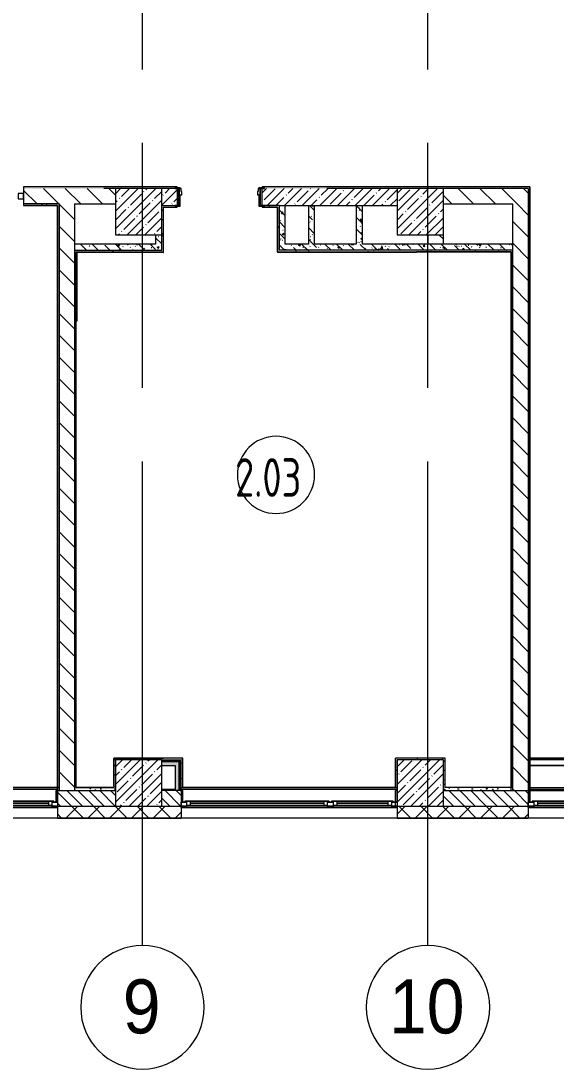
# Model space of a CAD drawing. Header units: millimetres. Extents: x -625 to 415037, y -3642 to 102118.
# Drawn here: x 173107 to 180042, y -3507 to 10070 of the extents above; entities that cross this region are included whole.
import ezdxf

# ---------------------------------------------------------------- set-up
doc = ezdxf.new("R2010")
doc.units = ezdxf.units.MM
doc.linetypes.add('Осевая', pattern=[6350, 1270, -952.5, 3175, -952.5])
for name, color, linetype, lineweight in [('A-AREA-IDEN', 7, 'Continuous', 9), ('A-DOOR-FRAM-2', 7, 'Continuous', 5), ('A-GLAZ', 7, 'Continuous', 9), ('A-GLAZ-1', 7, 'Continuous', 5), ('A-GLAZ-CWMG', 7, 'Continuous', 9), ('A-GLAZ-CWMG-1', 7, 'Continuous', 20), ('A-WALL', 7, 'Continuous', 5), ('I-WALL', 7, 'Continuous', 5), ('S-COLS', 7, 'Continuous', 9), ('S-COLS-1', 7, 'Continuous', 5), ('Оси', 7, 'Continuous', 9), ('Оси-1', 7, 'Continuous', 20), ('Оси-2', 7, 'Осевая', 9)]:
    doc.layers.add(name, color=color, linetype=linetype, lineweight=lineweight)
doc.layers.add('A-AREA-PATT-2', color=7, linetype='Continuous', lineweight=5, true_color=0xcde0ef, transparency=1)
for name, color, linetype, lineweight, true_color in [('A-DOOR-1', 7, 'Continuous', 5, 0xc0c0c0), ('A-DOOR-FRAM-1', 7, 'Continuous', 5, 0xc0c0c0), ('A-WALL-1', 9, 'Continuous', 5, 0x808080), ('A-WALL-FNSH-1', 9, 'Continuous', 5, 0x808080)]:
    doc.layers.add(name, color=color, linetype=linetype, lineweight=lineweight, true_color=true_color)
doc.layers.get('A-DOOR-1').off()
doc.styles.add('Arial', font='arial.ttf', dxfattribs={"width": 0.9, "height": 700})
doc.styles.add('СПДС', font='ГОСТ тип А.ttf', dxfattribs={"width": 0.9})
pattern_1 = [(135, (148772.12, -0.94), (-141.4214, -141.4214), [])]
pattern_2 = [(135, (148772.12, -0.94), (-70.71068, -70.71068), [])]
pattern_3 = [(135, (148772.12, -0.94), (-150.8683, -150.8683), [213.36, -35.56, 7.112, -35.56]), (135, (148772.12, 149.83), (-150.8683, -150.8683), []), (50, (148772.12, -0.94), (255.0577, -22.3145), [26.67, -293.37]), (355, (148772.12, -0.94), (-49.3404, 267.4791), [21.336, -234.696]), (100.451, (148793.38, -2.8), (205.7195, 245.1636), [22.666, -249.326]), (46.184, (148772.12, 70.18), (379.511, -58.86), [40.005, -440.055]), (96.636, (148803.75, 65.27), (332.3634, 346.399), [33.999, -373.989]), (351.184, (148772.12, 70.18), (332.367, 346.3953), [32.004, -352.044]), (21, (148807.68, 52.4), (212.2602, -143.1711), [26.67, -293.37]), (326, (148807.68, 52.4), (86.5224, 257.8632), [21.336, -234.696]), (71.451, (148825.37, 40.47), (298.784, 114.6901), [22.666, -249.326]), (37.5, (148772.12, -0.94), (4.32385, 118.3775), [6.706, -225.146, 6.706, -231.546, -235.585]), (37.5, (148772.12, -0.94), (4.32385, 118.3775), [-470.103, 6.706, -228.879]), (7.5, (148772.12, -0.94), (93.5476, 140.2533), [6.706, -129.134, 6.706, -219.812, -89.789]), (7.5, (148772.12, -0.94), (93.5476, 140.2533), [-362.356, 6.706, -83.083]), (327.5, (148692.82, -0.94), (189.82734, -8.0202), [6.706, -82.194, 6.706, -270.662, -368.046]), (327.5, (148692.82, -0.94), (189.82734, -8.0202), [-366.268, 6.706, -361.34]), (317.5, (148657.26, -0.94), (207.3811, 35.5976), [6.706, -108.864, 6.706, -177.495, -261.366]), (317.5, (148657.26, -0.94), (207.3811, 35.5976), [-299.771, 6.706, -254.66])]
pattern_4 = [(0, (148772.123, -0.94), (243.84, 60.96), [20.117, -162.763, 20.117, -162.763, -975.36]), (0, (148772.123, -0.94), (243.84, 60.96), [-365.76, 20.117, -345.643, 20.117, -162.763, -426.72]), (0, (148772.123, -0.94), (243.84, 60.96), [-914.4, 20.117, -101.803, 20.117, -284.683]), (120, (148863.563, 29.54), (-174.71291, 180.69163), [20.117, -162.763, 20.117, -162.763, -975.36]), (120, (148863.563, 29.54), (-174.71291, 180.69163), [-365.76, 20.117, -345.643, 20.117, -162.763, -426.72]), (120, (148863.563, 29.54), (-174.71291, 180.69163), [-914.4, 20.117, -101.803, 20.117, -284.683]), (240, (148894.043, 151.46), (-69.12709, -241.65163), [20.117, -162.763, 20.117, -162.763, -975.36]), (240, (148894.043, 151.46), (-69.12709, -241.65163), [-365.76, 20.117, -345.643, 20.117, -162.763, -426.72]), (240, (148894.043, 151.46), (-69.12709, -241.65163), [-914.4, 20.117, -101.803, 20.117, -284.683])]
pattern_5 = [(45, (148772.12, -0.94), (-212.132, 212.132), []), (135, (148772.12, -0.94), (-212.132, -212.132), [])]

# ---------------------------------------------------------------- blocks, each defined once
blk = doc.blocks.new('BSC_Колонна _Прямоугольная - 600х600-23286269-Объем проектирования 2 этажа')
at = {"layer": 'S-COLS-1'}
h = blk.add_hatch(dxfattribs=at)
h.set_pattern_fill('FP_3', color=256, style=0, pattern_type=2)
h.set_pattern_definition([(45, (-29509.74, -7600), (-114.04925, 114.04925), []), (45, (-29395.7, -7600), (-114.04925, 114.04925), [201.613, -40.323, 6.706, -33.617])])
h.paths.add_polyline_path([(-300, -300), (300, -300), (300, 300), (-300, 300), (-300, -134)])
for p, q in [((300, 300), (-300, 300)), ((-300, 300), (-300, -300)), ((300, -300), (300, 300)), ((-300, -300), (300, -300))]:
    blk.add_line(p, q, dxfattribs=at)
blk = doc.blocks.new('BSC_Колонна _Прямоугольная - 600х600-V283-Объем проектирования 2 этажа')
at = {"layer": 'S-COLS-1'}
h = blk.add_hatch(dxfattribs=at)
h.set_pattern_fill('FP_9', color=256, style=0, pattern_type=2)
h.set_pattern_definition([(45, (-25860, -200), (-114.0493, 114.0493), []), (45, (-25745.95, -200), (-114.0493, 114.0493), [201.613, -40.323, 6.706, -33.617])])
h.paths.add_polyline_path([(271, -300), (300, -300), (300, 300), (-300, 300), (-300, -300)])
for p, q in [((300, 300), (-300, 300)), ((-300, 300), (-300, -300)), ((300, -300), (300, 300)), ((-300, -300), (300, -300))]:
    blk.add_line(p, q, dxfattribs=at)
blk = doc.blocks.new('BSC_Колонна _Прямоугольная - 600х600-V284-Объем проектирования 2 этажа')
at = {"layer": 'S-COLS-1'}
h = blk.add_hatch(dxfattribs=at)
h.set_pattern_fill('FP_10', color=256, style=0, pattern_type=2)
h.set_pattern_definition([(45, (-29509.74, -200), (-114.04925, 114.04925), []), (45, (-29395.7, -200), (-114.04925, 114.04925), [201.613, -40.323, 6.706, -33.617])])
h.paths.add_polyline_path([(-300, -300), (300, -300), (300, 300), (-300, 300), (-300, -207)])
for p, q in [((300, 300), (-300, 300)), ((-300, 300), (-300, -300)), ((300, -300), (300, 300)), ((-300, -300), (300, -300))]:
    blk.add_line(p, q, dxfattribs=at)
blk = doc.blocks.new('BSC_Колонна _Прямоугольная - 600х600-V296-Объем проектирования 2 этажа')
at = {"layer": 'S-COLS-1'}
h = blk.add_hatch(dxfattribs=at)
h.set_pattern_fill('FP_28', color=256, style=0, pattern_type=2)
h.set_pattern_definition([(45, (-25860, -7600), (-114.0493, 114.0493), []), (45, (-25745.95, -7600), (-114.0493, 114.0493), [201.613, -40.323, 6.706, -33.617])])
h.paths.add_polyline_path([(-300, -300), (300, -300), (300, 300), (-300, 300), (-300, 80)])
for p, q in [((300, 300), (-300, 300)), ((-300, 300), (-300, -300)), ((300, -300), (300, 300)), ((-300, -300), (300, -300))]:
    blk.add_line(p, q, dxfattribs=at)
blk = doc.blocks.new('120_Окно_СКБ_2Ст - 120_Окно_СКБ_2Ст 2100х2400 _мал створка справа_-22446225-Объем проектирования 2 этажа')
at = {"layer": 'A-GLAZ'}
for p, q in [((-1050, -127), (-1050, -57)), ((-1050, -57), (-980, -57)), ((-980, -127), (-1050, -127)), ((-980, -127), (-1000, -127)), ((-1000, -127), (-1000, -137)), ((-980, -57), (-980, -127)), ((150, -87), (-980, -87)), ((-980, -87), (-980, -127)), ((-930, -137), (-930, -87)), ((100, -137), (100, -87)), ((150, -127), (150, -57)), ((150, -57), (220, -57)), ((150, -127), (150, -87)), ((220, -127), (150, -127)), ((170, -127), (150, -127)), ((170, -137), (170, -127)), ((220, -127), (200, -127)), ((200, -127), (200, -137)), ((220, -57), (220, -127)), ((980, -87), (220, -87)), ((220, -87), (220, -127)), ((270, -137), (270, -87)), ((930, -137), (930, -87)), ((980, -127), (980, -57)), ((980, -57), (1050, -57)), ((980, -127), (980, -87)), ((1050, -127), (980, -127)), ((1000, -127), (980, -127)), ((1000, -137), (1000, -127)), ((1050, -57), (1050, -127)), ((-1000, -137), (170, -137)), ((170, -137), (-1000, -137)), ((200, -137), (1000, -137)), ((1000, -137), (200, -137))]:
    blk.add_line(p, q, dxfattribs=at)
at = {"layer": 'A-GLAZ-1'}
for p, q in [((1050, -57), (-1050, -57)), ((-1030, -127), (-1000, -127)), ((-930, -107), (100, -107)), ((100, -117), (-930, -117)), ((170, -127), (200, -127)), ((270, -107), (930, -107)), ((930, -117), (270, -117)), ((1000, -127), (1030, -127))]:
    blk.add_line(p, q, dxfattribs=at)
blk = doc.blocks.new('110_Дверь_СКБ_1Ст_Внутренняя1 - Д-4к_п__1100x2100h_Артистические EI30-23985503-Объем проектирования 2 этажа')
at = {"layer": 'A-DOOR-FRAM-2'}
h = blk.add_hatch(dxfattribs=at)
h.set_pattern_fill('FP_86', color=256, style=0, pattern_type=2)
h.set_pattern_definition([(45, (-371.384, 174.685), (-14.1421, 14.1421), []), (135, (-371.384, 174.685), (-14.1421, -14.1421), [])])
h.paths.add_polyline_path([(-538, -110), (-513, -110), (-513, 110), (-538, 110), (-538, -17)])
at = {"layer": 'A-DOOR-FRAM-1'}
for p, q in [((-498, 118), (-568, 118)), ((-568, 118), (-568, 110)), ((-568, 110), (-498, 110)), ((-513, 110), (-538, 110)), ((-538, 110), (-538, -110)), ((-488, 110), (-513, 110)), ((-513, 110), (-513, 30)), ((-513, -110), (-513, 110)), ((-498, 110), (-513, 110)), ((-513, 110), (-513, 109)), ((-513, 109), (-498, 109)), ((-513, 30), (-478, 30)), ((-498, 30), (-513, 30)), ((-513, 30), (-513, -110)), ((-498, 110), (-498, 118)), ((-498, 109), (-498, 110)), ((-498, -110), (-498, 30)), ((-488, 70), (-488, 110)), ((-478, 70), (-488, 70)), ((-478, 30), (-478, 70)), ((512, 70), (502, 70)), ((502, 70), (502, 30)), ((502, 30), (537, 30)), ((512, 110), (512, 70)), ((537, 110), (512, 110)), ((592, 118), (522, 118)), ((522, 118), (522, 110)), ((537, 110), (522, 110)), ((522, 110), (522, 109)), ((522, 110), (592, 110)), ((522, 109), (537, 109)), ((537, 30), (522, 30)), ((522, 30), (522, -110)), ((537, 30), (537, 110)), ((562, 110), (537, 110)), ((537, 110), (537, -110)), ((537, 109), (537, 110)), ((537, -110), (537, 30)), ((562, -110), (562, 110)), ((592, 110), (592, 118)), ((-498, -110), (-568, -110)), ((-568, -110), (-568, -118)), ((-568, -118), (-498, -118)), ((-538, -110), (-513, -110)), ((-513, -110), (-498, -110)), ((-498, -118), (-498, -110)), ((522, -110), (537, -110)), ((592, -110), (522, -110)), ((522, -110), (522, -118)), ((522, -118), (592, -118)), ((537, -110), (562, -110)), ((592, -118), (592, -110))]:
    blk.add_line(p, q, dxfattribs=at)
blk = doc.blocks.new('120_Окно_СКБ_2Ст - 120_Окно_СКБ_2Ст 2800х2500 4-24273432-Объем проектирования 2 этажа')
at = {"layer": 'A-GLAZ'}
for p, q in [((-1400, -127), (-1400, -57)), ((-1400, -57), (-1330, -57)), ((-1330, -127), (-1400, -127)), ((-1330, -127), (-1350, -127)), ((-1350, -127), (-1350, -137)), ((-1330, -57), (-1330, -127)), ((-570, -87), (-1330, -87)), ((-1330, -87), (-1330, -127)), ((-1280, -137), (-1280, -87)), ((-620, -137), (-620, -87)), ((-570, -127), (-570, -57)), ((-570, -57), (-500, -57)), ((-570, -127), (-570, -87)), ((-500, -127), (-570, -127)), ((-550, -127), (-570, -127)), ((-550, -137), (-550, -127)), ((-500, -127), (-520, -127)), ((-520, -127), (-520, -137)), ((-500, -57), (-500, -127)), ((1330, -87), (-500, -87)), ((-500, -87), (-500, -127)), ((-450, -137), (-450, -87)), ((1280, -137), (1280, -87)), ((1330, -127), (1330, -57)), ((1330, -57), (1400, -57)), ((1330, -127), (1330, -87)), ((1400, -127), (1330, -127)), ((1350, -127), (1330, -127)), ((1350, -137), (1350, -127)), ((1400, -57), (1400, -127)), ((-1350, -137), (-550, -137)), ((-550, -137), (-1350, -137)), ((-520, -137), (1350, -137)), ((1350, -137), (-520, -137))]:
    blk.add_line(p, q, dxfattribs=at)
at = {"layer": 'A-GLAZ-1'}
for p, q in [((1400, -57), (-1400, -57)), ((-1400, -127), (-1350, -127)), ((-1280, -107), (-620, -107)), ((-620, -117), (-1280, -117)), ((-550, -127), (-520, -127)), ((-450, -107), (1280, -107)), ((1280, -117), (-450, -117)), ((1350, -127), (1380, -127))]:
    blk.add_line(p, q, dxfattribs=at)
blk = doc.blocks.new('Прямоугольный импост - 50 x 70 мм-31927764-Объем проектирования 2 этажа')
at = {"layer": 'A-GLAZ-CWMG-1'}
for p, q in [((-70, 35), (0, 35)), ((-70, -35), (-70, 35)), ((0, 35), (0, -35)), ((0, -35), (-70, -35))]:
    blk.add_line(p, q, dxfattribs=at)
blk = doc.blocks.new('Зашивка приборов отопления23 - Зашивка приборов отопления-33321838-Объем проектирования 2 этажа')
at = {"layer": 'A-WALL'}
for p, q in [((36620, 23400), (34540, 23400)), ((34560, 23079), (36620, 23079)), ((36620, 23079), (34560, 23079)), ((34560, 23004), (36620, 23004))]:
    blk.add_line(p, q, dxfattribs=at)
blk = doc.blocks.new('Ось сетки - D8-29747960-Объем проектирования 2 этажа')
at = {"layer": 'Оси-1'}
for start, end in [(360, 180), (180, 360)]:
    blk.add_arc((0, 0), 4, start, end, dxfattribs=at)
blk = doc.blocks.new('Марка_Помещения - Номер-25198446-Объем проектирования 2 этажа')
at = {"layer": 'A-AREA-IDEN'}
for start, end in [(360, 180), (180, 360)]:
    blk.add_arc((0, 0), 2.5, start, end, dxfattribs=at)

msp = doc.modelspace()

# ---------------------------------------------------------------- hatches: boundary and pattern name
at = {"layer": 'A-AREA-PATT-2'}
h = msp.add_hatch(color=256, dxfattribs=at)
h.paths.add_polyline_path([(173826, 6179), (173830, 6180), (173830, 7071), (174952, 7071), (174952, 7075), (173826, 7075), (173826, 6402)])
h.paths.add_polyline_path([(177982, 7071), (178232, 7071), (178232, 7075), (176432, 7075), (176433, 7071), (177975, 7071)])
at = {"layer": 'A-WALL'}
h = msp.add_hatch(dxfattribs=at)
h.set_pattern_fill('FP_2', color=256, style=0, pattern_type=2)
h.set_pattern_definition(pattern_2)
h.paths.add_polyline_path([(173582, -101), (174332, -101), (174332, 99), (173582, 99), (173582, 39)])
h.paths.add_polyline_path([(171289, -101), (171482, -101), (171482, 99), (171282, 99), (171282, -101)])
h = msp.add_hatch(dxfattribs=at)
h.set_pattern_fill('FP_2', color=256, style=0, pattern_type=2)
h.set_pattern_definition(pattern_2)
h.paths.add_polyline_path([(175182, -101), (175182, 99), (174932, 99), (174932, -101)])
h = msp.add_hatch(dxfattribs=at)
h.set_pattern_fill('FP_2', color=256, style=0, pattern_type=2)
h.set_pattern_definition(pattern_2)
h.paths.add_polyline_path([(179239, -101), (179682, -101), (179682, 99), (178582, 99), (178582, -101)])
h = msp.add_hatch(dxfattribs=at)
h.set_pattern_fill('FP_24', color=256, style=0, pattern_type=2)
h.set_pattern_definition([(45, (148772.12, -0.94), (-141.42136, 141.42136), []), (135, (148772.12, -0.94), (-141.42136, -141.42136), [])])
h.paths.add_polyline_path([(224252, -251), (224472, -251), (224472, -101), (220332, -101), (220332, -251), (224049, -251)])
h.paths.add_polyline_path([(216099, -251), (219432, -251), (219432, -101), (215832, -101), (215832, -251)])
h.paths.add_polyline_path([(214182, -251), (214932, -251), (214932, -101), (213932, -101), (213932, -251)])
h.paths.add_polyline_path([(210182, -251), (210832, -251), (210832, -101), (209682, -101), (209682, -251)])
h.paths.add_polyline_path([(207582, -251), (207582, -101), (206832, -101), (206832, -251), (207426, -251)])
h.paths.add_polyline_path([(205182, -251), (205932, -251), (205932, -101), (205182, -101), (205182, -119)])
h.paths.add_polyline_path([(200682, -251), (202082, -251), (202082, -101), (200682, -101)])
h.paths.add_polyline_path([(196585, -251), (197582, -251), (197582, -101), (196182, -101), (196182, -251)])
h.paths.add_polyline_path([(191682, -251), (192808, -251), (192808, -101), (191432, -101), (191432, -251), (191526, -251)])
h.paths.add_polyline_path([(194082, -251), (194082, -101), (193708, -101), (193708, -251)])
h.paths.add_polyline_path([(187262, -251), (188332, -251), (188332, -101), (186762, -101), (186762, -251), (187189, -251)])
h.paths.add_polyline_path([(181782, -251), (182642, -251), (182642, -101), (181782, -101), (181782, -119)])
h.paths.add_polyline_path([(183575, -251), (184662, -251), (184662, -101), (183542, -101), (183542, -251)])
h.paths.add_polyline_path([(178516, -251), (179682, -251), (179682, -101), (177982, -101), (177982, -251)])
h.paths.add_polyline_path([(171289, -251), (171482, -251), (171482, -101), (170382, -101), (170382, -251), (171282, -251)])
h.paths.add_polyline_path([(174903, -251), (175182, -251), (175182, -101), (173582, -101), (173582, -251), (174332, -251)])
h.paths.add_polyline_path([(165432, -251), (166032, -251), (166032, -101), (164882, -101), (164882, -251)])
h.paths.add_polyline_path([(167582, -251), (167582, -101), (166932, -101), (166932, -251), (166953, -251)])
h.paths.add_polyline_path([(160932, -251), (161782, -251), (161782, -101), (160432, -101), (160432, -251), (160448, -251)])
h.paths.add_polyline_path([(155389, -251), (157332, -251), (157332, -101), (153402, -101), (153402, -251), (154666, -251)])
h.paths.add_polyline_path([(148662, -251), (152502, -251), (152502, -101), (148512, -101), (148512, -251)])
at = {"layer": 'I-WALL'}
h = msp.add_hatch(dxfattribs=at)
h.set_pattern_fill('FP_191', color=256, style=0, pattern_type=2)
h.set_pattern_definition(pattern_4)
h.paths.add_polyline_path([(176691, 7899), (179702, 7899), (179702, 7919), (176232, 7919), (176232, 7907), (176262, 7905), (176262, 7899), (176687, 7899)])
h.paths.add_polyline_path([(169732, 7899), (171702, 7899), (171702, 7919), (168982, 7919), (168982, 7899), (169652, 7899)])
h.paths.add_polyline_path([(173802, 7899), (175102, 7899), (175102, 7907), (175132, 7909), (175132, 7919), (173142, 7919), (173142, 7899), (173602, 7899)])
h = msp.add_hatch(dxfattribs=at)
h.set_pattern_fill('FP_23', color=256, style=0, pattern_type=2)
h.set_pattern_definition(pattern_1)
h.paths.add_polyline_path([(173142, 7699), (174332, 7699), (174332, 7899), (173142, 7899), (173142, 7772)])
h.paths.add_polyline_path([(171702, 7699), (171702, 7899), (171282, 7899), (171282, 7699), (171302, 7699)])
h = msp.add_hatch(dxfattribs=at)
h.set_pattern_fill('FP_1', color=256, style=0, pattern_type=2)
h.set_pattern_definition([(45, (148772.12, -0.94), (-114.04925, 114.04925), []), (45, (148886.17, -0.94), (-114.04925, 114.04925), [201.612, -40.322, 6.706, -33.617])])
h.paths.add_polyline_path([(176800, 7679), (177982, 7679), (177982, 7899), (176232, 7899), (176232, 7679), (176732, 7679)])
h.paths.add_polyline_path([(175132, 7679), (175132, 7899), (174932, 7899), (174932, 7679), (175102, 7679)])
h = msp.add_hatch(dxfattribs=at)
h.set_pattern_fill('FP_23', color=256, style=0, pattern_type=2)
h.set_pattern_definition(pattern_1)
h.paths.add_polyline_path([(179553, 7699), (179682, 7699), (179682, 7899), (178582, 7899), (178582, 7699), (179482, 7699)])
h = msp.add_hatch(dxfattribs=at)
h.set_pattern_fill('FP_191', color=256, style=0, pattern_type=2)
h.set_pattern_definition(pattern_4)
h.paths.add_polyline_path([(179682, 99), (179702, 99), (179702, 7899), (179682, 7899), (179682, 119)])
h = msp.add_hatch(dxfattribs=at)
h.set_pattern_fill('FP_191', color=256, style=0, pattern_type=2)
h.set_pattern_definition(pattern_4)
h.paths.add_polyline_path([(173581, 7679), (173582, 7699), (173142, 7699), (173142, 7679), (173528, 7679)])
h.paths.add_polyline_path([(171702, 7679), (171702, 7699), (171302, 7699), (171302, 7679)])
h = msp.add_hatch(dxfattribs=at)
h.set_pattern_fill('FP_191', color=256, style=0, pattern_type=2)
h.set_pattern_definition(pattern_4)
h.paths.add_polyline_path([(173601, 99), (173602, 99), (173602, 7699), (173582, 7699), (173582, 99)])
h = msp.add_hatch(dxfattribs=at)
h.set_pattern_fill('FP_23', color=256, style=0, pattern_type=2)
h.set_pattern_definition(pattern_1)
h.paths.add_polyline_path([(173802, 99), (173802, 7699), (173602, 7699), (173602, 99)])
h = msp.add_hatch(dxfattribs=at)
h.set_pattern_fill('FP_191', color=256, style=0, pattern_type=2)
h.set_pattern_definition(pattern_4)
h.paths.add_polyline_path([(174933, 7079), (174952, 7079), (174952, 7658), (174932, 7679), (174932, 7079)])
h.paths.add_polyline_path([(174952, 7659), (174952, 7679), (174932, 7679), (174943, 7668)])
h = msp.add_hatch(dxfattribs=at)
h.set_pattern_fill('FP_191', color=256, style=0, pattern_type=2)
h.set_pattern_definition(pattern_4)
h.paths.add_polyline_path([(176431, 7659), (176431, 7679), (176262, 7679), (176262, 7671), (176232, 7671), (176232, 7659), (176351, 7659)])
h.paths.add_polyline_path([(175132, 7659), (175132, 7671), (175102, 7673), (175102, 7679), (174952, 7679), (174952, 7659), (175125, 7659)])
h = msp.add_hatch(dxfattribs=at)
h.set_pattern_fill('FP_191', color=256, style=0, pattern_type=2)
h.set_pattern_definition(pattern_4)
h.paths.add_polyline_path([(176452, 7099), (176452, 7679), (176432, 7679), (176432, 7099)])
h = msp.add_hatch(dxfattribs=at)
h.set_pattern_fill('FP_41', color=256, style=0, pattern_type=2)
h.set_pattern_definition(pattern_3)
h.paths.add_polyline_path([(176532, 7099), (176532, 7679), (176452, 7679), (176452, 7099), (176532, 7099)])
h = msp.add_hatch(dxfattribs=at)
h.set_pattern_fill('FP_41', color=256, style=0, pattern_type=2)
h.set_pattern_definition(pattern_3)
h.paths.add_polyline_path([(176912, 7179), (176912, 7679), (176832, 7679), (176832, 7179), (176882, 7179)])
h = msp.add_hatch(dxfattribs=at)
h.set_pattern_fill('FP_41', color=256, style=0, pattern_type=2)
h.set_pattern_definition(pattern_3)
h.paths.add_polyline_path([(177532, 7179), (177532, 7679), (177452, 7679), (177452, 7179)])
h = msp.add_hatch(dxfattribs=at)
h.set_pattern_fill('FP_23', color=256, style=0, pattern_type=2)
h.set_pattern_definition(pattern_1)
h.paths.add_polyline_path([(179682, 99), (179682, 7699), (179482, 7699), (179482, 99), (179600, 99)])
h = msp.add_hatch(dxfattribs=at)
h.set_pattern_fill('FP_41', color=256, style=0, pattern_type=2)
h.set_pattern_definition(pattern_3)
h.paths.add_polyline_path([(174852, 7099), (174932, 7099), (174932, 7299), (174852, 7299), (174852, 7179)])
h = msp.add_hatch(dxfattribs=at)
h.set_pattern_fill('FP_23', color=256, style=0, pattern_type=2)
h.set_pattern_definition(pattern_1)
h.paths.add_polyline_path([(178382, 7179), (178582, 7179), (178582, 7299), (178382, 7299), (178382, 7279)])
h = msp.add_hatch(dxfattribs=at)
h.set_pattern_fill('FP_41', color=256, style=0, pattern_type=2)
h.set_pattern_definition(pattern_3)
h.paths.add_polyline_path([(174332, 7099), (174852, 7099), (174852, 7179), (173802, 7179), (173802, 7099), (174180, 7099)])
h = msp.add_hatch(dxfattribs=at)
h.set_pattern_fill('FP_191', color=256, style=0, pattern_type=2)
h.set_pattern_definition(pattern_4)
h.paths.add_polyline_path([(173802, 7079), (174932, 7079), (174932, 7099), (173802, 7099)])
h = msp.add_hatch(dxfattribs=at)
h.set_pattern_fill('FP_191', color=256, style=0, pattern_type=2)
h.set_pattern_definition(pattern_4)
h.paths.add_polyline_path([(173822, 99), (173822, 7079), (173802, 7079), (173802, 99)])
h = msp.add_hatch(dxfattribs=at)
h.set_pattern_fill('FP_191', color=256, style=0, pattern_type=2)
h.set_pattern_definition(pattern_4)
h.paths.add_polyline_path([(179461, 7079), (179462, 7099), (176432, 7099), (176432, 7079), (179136, 7079)])
h = msp.add_hatch(dxfattribs=at)
h.set_pattern_fill('FP_41', color=256, style=0, pattern_type=2)
h.set_pattern_definition(pattern_3)
h.paths.add_polyline_path([(178896, 7099), (179482, 7099), (179482, 7179), (176532, 7179), (176532, 7099), (178582, 7099)])
h = msp.add_hatch(dxfattribs=at)
h.set_pattern_fill('FP_191', color=256, style=0, pattern_type=2)
h.set_pattern_definition(pattern_4)
h.paths.add_polyline_path([(179482, 99), (179482, 7099), (179462, 7099), (179463, 139), (179480, 103)])
h = msp.add_hatch(dxfattribs=at)
h.set_pattern_fill('FP_191', color=256, style=0, pattern_type=2)
h.set_pattern_definition(pattern_4)
h.paths.add_polyline_path([(174332, 139), (174331, 519), (174312, 519), (174312, 140)])
h = msp.add_hatch(dxfattribs=at)
h.set_pattern_fill('FP_191', color=256, style=0, pattern_type=2)
h.set_pattern_definition(pattern_4)
h.paths.add_polyline_path([(174903, 499), (175202, 499), (175201, 519), (174332, 519), (174332, 499)])
h = msp.add_hatch(dxfattribs=at)
h.set_pattern_fill('FP_192', color=256, style=0, pattern_type=2)
h.set_pattern_definition(pattern_5)
h.paths.add_polyline_path([(175170, 487), (175169, 499), (174932, 499), (174932, 487), (175157, 487)])
h = msp.add_hatch(dxfattribs=at)
h.set_pattern_fill('FP_192', color=256, style=0, pattern_type=2)
h.set_pattern_definition(pattern_5)
h.paths.add_polyline_path([(175107, 474), (175157, 474), (175157, 487), (174932, 487), (174932, 474)])
for points in [[(175107, 424), (175107, 474), (174932, 474), (174932, 424)], [(175157, 99), (175157, 474), (175107, 474), (175107, 99)]]:
    msp.add_hatch(color=256, dxfattribs=at).paths.add_polyline_path(points)
h = msp.add_hatch(dxfattribs=at)
h.set_pattern_fill('FP_192', color=256, style=0, pattern_type=2)
h.set_pattern_definition(pattern_5)
h.paths.add_polyline_path([(175170, 99), (175170, 487), (175157, 487), (175157, 99)])
h = msp.add_hatch(dxfattribs=at)
h.set_pattern_fill('FP_192', color=256, style=0, pattern_type=2)
h.set_pattern_definition(pattern_5)
h.paths.add_polyline_path([(175182, 99), (175182, 99), (175182, 499), (175170, 499), (175170, 99)])
h = msp.add_hatch(dxfattribs=at)
h.set_pattern_fill('FP_191', color=256, style=0, pattern_type=2)
h.set_pattern_definition(pattern_4)
h.paths.add_polyline_path([(175202, 139), (175202, 499), (175182, 499), (175182, 139)])
h = msp.add_hatch(dxfattribs=at)
h.set_pattern_fill('FP_191', color=256, style=0, pattern_type=2)
h.set_pattern_definition(pattern_4)
h.paths.add_polyline_path([(177982, 139), (177982, 519), (177962, 519), (177962, 140)])
h = msp.add_hatch(dxfattribs=at)
h.set_pattern_fill('FP_191', color=256, style=0, pattern_type=2)
h.set_pattern_definition(pattern_4)
h.paths.add_polyline_path([(178516, 499), (178602, 499), (178602, 519), (177982, 519), (177982, 499)])
h = msp.add_hatch(dxfattribs=at)
h.set_pattern_fill('FP_191', color=256, style=0, pattern_type=2)
h.set_pattern_definition(pattern_4)
h.paths.add_polyline_path([(178582, 119), (178602, 119), (178602, 499), (178582, 499)])
h = msp.add_hatch(dxfattribs=at)
h.set_pattern_fill('FP_191', color=256, style=0, pattern_type=2)
h.set_pattern_definition(pattern_4)
h.paths.add_polyline_path([(174332, 99), (174332, 139), (173822, 139), (173822, 99), (174180, 99)])
h = msp.add_hatch(dxfattribs=at)
h.set_pattern_fill('FP_191', color=256, style=0, pattern_type=2)
h.set_pattern_definition(pattern_4)
h.paths.add_polyline_path([(179482, 99), (179462, 139), (178603, 139), (178602, 99), (179462, 99)])
h = msp.add_hatch(dxfattribs=at)
h.set_pattern_fill('FP_191', color=256, style=0, pattern_type=2)
h.set_pattern_definition(pattern_4)
h.paths.add_polyline_path([(175182, -49), (175202, -49), (175202, 99), (175182, 99), (175182, 22)])
h = msp.add_hatch(dxfattribs=at)
h.set_pattern_fill('FP_191', color=256, style=0, pattern_type=2)
h.set_pattern_definition(pattern_4)
h.paths.add_polyline_path([(179682, -49), (179702, -49), (179702, 99), (179682, 99), (179682, -26)])

# ---------------------------------------------------------------- linework, layer by layer
at = {"layer": 'A-WALL'}
for p, q in [((174332, 7899), (174180, 7899)), ((175102, 7899), (174932, 7899)), ((177982, 7899), (177071, 7899)), ((177982, 7919), (177982, 7920)), ((173602, 7699), (173142, 7699)), ((173582, 7679), (173142, 7679)), ((173581, 7678), (173581, 7679)), ((173582, 99), (173582, 7679)), ((173802, 7699), (173802, 99)), ((174932, 7679), (175102, 7679)), ((174952, 7659), (174952, 7079)), ((176432, 7659), (176232, 7659)), ((176452, 7679), (176262, 7679)), ((176432, 7079), (176432, 7659)), ((179482, 7099), (176452, 7099)), ((179462, 7079), (178232, 7079)), ((179462, 99), (179462, 7079)), ((173822, 139), (173822, 6179)), ((175170, 487), (174932, 487)), ((175157, 474), (174932, 474)), ((175157, 99), (175157, 474)), ((175170, 99), (175170, 487)), ((177962, 140), (177962, 519)), ((178602, 499), (178602, 139)), ((173822, 139), (174312, 139)), ((174312, 139), (174312, 149)), ((178627, 139), (178603, 139)), ((173562, 99), (174332, 99)), ((173582, -101), (174332, -101)), ((174932, -101), (175182, -101)), ((177962, -101), (177962, -49)), ((178582, -101), (179682, -101)), ((173582, -259), (171482, -259)), ((173582, -251), (175182, -251)), ((173582, -254), (175182, -254)), ((177982, -259), (175182, -259)), ((177982, -251), (179682, -251)), ((177982, -254), (179682, -254)), ((181782, -259), (179682, -259))]:
    msp.add_line(p, q, dxfattribs=at)
at = {"layer": 'A-WALL-1'}
for p, q in [((173142, 7919), (173142, 7679)), ((175132, 7919), (173142, 7919)), ((175132, 7907), (175132, 7919)), ((179702, 7919), (176232, 7919)), ((176232, 7919), (176232, 7907)), ((179682, 7899), (178582, 7899)), ((179682, 7899), (179682, -251)), ((173602, 7699), (173602, 99)), ((173802, 7699), (174332, 7699)), ((174952, 7659), (175132, 7659)), ((175132, 7659), (175132, 7671)), ((176232, 7671), (176232, 7659)), ((176452, 7679), (177982, 7679)), ((176452, 7679), (176452, 7099)), ((176532, 7179), (176532, 7679)), ((176832, 7679), (176832, 7179)), ((176912, 7179), (176912, 7679)), ((177452, 7679), (177452, 7179)), ((177532, 7179), (177532, 7679)), ((178582, 7699), (179482, 7699)), ((179482, 99), (179482, 7699)), ((174852, 7299), (174852, 7179)), ((174932, 7099), (174932, 7299)), ((178382, 7299), (178382, 7179)), ((178582, 7179), (178582, 7299)), ((174852, 7179), (173802, 7179)), ((173802, 7099), (174932, 7099)), ((176832, 7179), (176532, 7179)), ((177452, 7179), (176912, 7179)), ((179482, 7179), (177532, 7179)), ((174332, 499), (174312, 499)), ((174932, 499), (175182, 499)), ((174932, 424), (175107, 424)), ((175202, 519), (174953, 519)), ((175107, 424), (175107, 99)), ((175182, 99), (175182, 499)), ((175202, 499), (175202, 519)), ((178602, 519), (177962, 519)), ((173582, 139), (173582, -251)), ((173602, 139), (173582, 139)), ((174312, 160), (174312, 149)), ((174312, 149), (174332, 149)), ((175182, 139), (175202, 139)), ((177962, 139), (177982, 139)), ((179482, 139), (178627, 139)), ((179702, 99), (179702, 139)), ((173562, 99), (173562, -49)), ((175202, 99), (174932, 99)), ((175182, 99), (175182, -251)), ((175202, -49), (175202, 99)), ((178582, 119), (178602, 119)), ((178582, 99), (179702, 99)), ((178602, 119), (178602, 99)), ((173562, -49), (173582, -49)), ((175182, -49), (175202, -49)), ((177982, -101), (177982, -251)), ((179682, -49), (179702, -49))]:
    msp.add_line(p, q, dxfattribs=at)
at = {"layer": 'A-WALL-FNSH-1'}
for p, q in [((175132, 7920), (173142, 7920)), ((173142, 7920), (173142, 7919)), ((175132, 7919), (175132, 7920)), ((179703, 7920), (176232, 7920)), ((176232, 7920), (176232, 7919)), ((179702, 7919), (179702, 139)), ((179703, 140), (179703, 7920)), ((173142, 7679), (173142, 7678)), ((173142, 7678), (173581, 7678)), ((173581, 7678), (173581, 149)), ((174953, 7658), (175132, 7658)), ((174953, 7071), (174953, 7658)), ((175132, 7658), (175132, 7659)), ((176232, 7659), (176232, 7658)), ((176232, 7658), (176431, 7658)), ((176431, 7658), (176431, 7071)), ((174952, 7071), (174953, 7071)), ((176432, 7079), (176432, 7079)), ((178232, 7078), (179461, 7078)), ((179461, 7078), (179461, 140)), ((173823, 140), (173823, 6179)), ((179704, 3087), (179703, 3087)), ((179704, 140), (179704, 3087)), ((174311, 520), (174311, 140)), ((175203, 520), (174311, 520)), ((174311, 519), (174953, 519)), ((174312, 160), (174312, 519)), ((174953, 519), (174953, 520)), ((175203, 149), (175203, 520)), ((177961, 520), (177961, 140)), ((178603, 520), (177961, 520)), ((178602, 519), (178602, 499)), ((178603, 140), (178603, 520)), ((174311, 140), (173823, 140)), ((174311, 160), (174312, 160)), ((175202, 149), (175203, 149)), ((177961, 140), (177962, 140)), ((179461, 140), (178603, 140)), ((179703, 140), (179704, 140)), ((173562, 99), (173561, 99)), ((173561, 99), (173561, -49)), ((175203, 99), (175202, 99)), ((175203, -49), (175203, 99)), ((177962, 99), (177961, 99)), ((177961, 99), (177961, -49)), ((177962, -49), (177962, 99)), ((179703, 99), (179702, 99)), ((179702, 99), (179702, -49)), ((179703, -49), (179703, 99)), ((173561, -49), (173562, -49)), ((175202, -49), (175203, -49)), ((177961, -49), (177962, -49)), ((179702, -49), (179703, -49)), ((173582, -251), (173582, -259)), ((173582, -259), (175182, -259)), ((175182, -259), (175182, -251)), ((177982, -251), (177982, -259)), ((177982, -259), (179682, -259)), ((179682, -259), (179682, -251))]:
    msp.add_line(p, q, dxfattribs=at)
at = {"layer": 'I-WALL'}
for p, q in [((173822, 7079), (174952, 7079)), ((173822, 6179), (173822, 7079)), ((174952, 7071), (173830, 7071)), ((173830, 7071), (173830, 6179)), ((174952, 7078), (174952, 7079)), ((176432, 7079), (178232, 7079)), ((176432, 7079), (176432, 7071)), ((178232, 7071), (176432, 7071)), ((178232, 7078), (178232, 7071)), ((173830, 6179), (173823, 6179)), ((179704, 3107), (179703, 3107)), ((179703, 3104), (179704, 3104)), ((179704, 3104), (179704, 3087)), ((179704, 2621), (179703, 2621)), ((179704, 2555), (179703, 2555)), ((179703, 2546), (179704, 2546)), ((179703, 2336), (179704, 2336)), ((179703, 2334), (179704, 2334)), ((179703, 2275), (179704, 2275)), ((179703, 1844), (179704, 1844)), ((179703, 1744), (179704, 1744)), ((179704, 1629), (179703, 1629)), ((179703, 1576), (179704, 1576)), ((179704, 1485), (179703, 1485)), ((179703, 1445), (179704, 1445)), ((179704, 1142), (179703, 1142)), ((179703, 1099), (179704, 1099)), ((179703, 520), (181761, 520)), ((181761, 519), (179703, 519)), ((179704, 482), (179703, 482)), ((179703, 405), (179704, 405)), ((173582, 139), (171502, 139)), ((171503, 140), (173581, 140)), ((173582, 149), (173581, 149)), ((173581, 140), (173581, 149)), ((175202, 140), (177961, 140)), ((177962, 139), (175202, 139)), ((177962, 140), (177962, 139)), ((178603, 139), (178602, 139)), ((179703, 140), (179703, 119)), ((179704, 140), (181761, 140)), ((171482, 119), (173582, 119)), ((174932, 119), (175107, 119)), ((175182, 119), (177982, 119)), ((177982, 99), (177962, 99)), ((179702, 119), (181782, 119)), ((173582, -101), (171482, -101)), ((177982, -101), (175182, -101)), ((177982, -49), (177962, -49)), ((181782, -101), (179682, -101))]:
    msp.add_line(p, q, dxfattribs=at)
at = {"layer": 'I-WALL', "flags": 128}
for points in [[(179703, 1584), (179703, 1587), (179703, 1591), (179703, 1595), (179703, 1599), (179703, 1603), (179703, 1607), (179703, 1611), (179703, 1615), (179703, 1619), (179703, 1622), (179703, 1625), (179703, 1627), (179703, 1628), (179703, 1629), (179703, 1629)], [(179703, 1629), (179703, 1629), (179703, 1628), (179703, 1626), (179703, 1624), (179703, 1621)], [(179703, 1621), (179703, 1624), (179703, 1626), (179703, 1628), (179703, 1629), (179703, 1629)], [(179703, 1629), (179703, 1629), (179703, 1628), (179703, 1627), (179703, 1625), (179703, 1622), (179703, 1619), (179703, 1615), (179703, 1611), (179703, 1607), (179703, 1603), (179703, 1599), (179703, 1595), (179703, 1591), (179703, 1587), (179703, 1584)], [(179704, 1621), (179704, 1624), (179704, 1626), (179704, 1628), (179704, 1629), (179704, 1629)], [(179704, 1629), (179704, 1629), (179704, 1628), (179704, 1627), (179704, 1625), (179704, 1622), (179704, 1619), (179704, 1615), (179704, 1611), (179704, 1607), (179704, 1603), (179704, 1599), (179704, 1595), (179704, 1591), (179704, 1587), (179704, 1584)], [(179704, 1584), (179704, 1587), (179704, 1591), (179704, 1595), (179704, 1599), (179704, 1603), (179704, 1607), (179704, 1611), (179704, 1615), (179704, 1619), (179704, 1622), (179704, 1625), (179704, 1627), (179704, 1628), (179704, 1629), (179704, 1629)], [(179704, 1629), (179704, 1629), (179704, 1628), (179704, 1626), (179704, 1624), (179704, 1621)], [(179703, 1621), (179703, 1618), (179703, 1615), (179703, 1611), (179703, 1607), (179703, 1602), (179703, 1598), (179703, 1594), (179703, 1590), (179703, 1587), (179703, 1584), (179703, 1581), (179703, 1579), (179703, 1577), (179703, 1577), (179703, 1576)], [(179703, 1576), (179703, 1577), (179703, 1577), (179703, 1579), (179703, 1581), (179703, 1584), (179703, 1587), (179703, 1590), (179703, 1594), (179703, 1598), (179703, 1602), (179703, 1607), (179703, 1611), (179703, 1615), (179703, 1618), (179703, 1621)], [(179703, 1576), (179703, 1577), (179703, 1578), (179703, 1579), (179703, 1582), (179703, 1584)], [(179703, 1584), (179703, 1582), (179703, 1579), (179703, 1578), (179703, 1577), (179703, 1576)], [(179704, 1576), (179704, 1577), (179704, 1577), (179704, 1579), (179704, 1581), (179704, 1584), (179704, 1587), (179704, 1590), (179704, 1594), (179704, 1598), (179704, 1602), (179704, 1607), (179704, 1611), (179704, 1615), (179704, 1618), (179704, 1621)], [(179704, 1621), (179704, 1618), (179704, 1615), (179704, 1611), (179704, 1607), (179704, 1602), (179704, 1598), (179704, 1594), (179704, 1590), (179704, 1587), (179704, 1584), (179704, 1581), (179704, 1579), (179704, 1577), (179704, 1577), (179704, 1576)], [(179704, 1584), (179704, 1582), (179704, 1579), (179704, 1578), (179704, 1577), (179704, 1576)], [(179704, 1576), (179704, 1577), (179704, 1578), (179704, 1579), (179704, 1582), (179704, 1584)], [(179703, 1465), (179703, 1468), (179703, 1471), (179703, 1474), (179703, 1476), (179703, 1479), (179703, 1481), (179703, 1482), (179703, 1484), (179703, 1484), (179703, 1485), (179703, 1484), (179703, 1484), (179703, 1482), (179703, 1481), (179703, 1479), (179703, 1476), (179703, 1474), (179703, 1471), (179703, 1468), (179703, 1465)], [(179703, 1465), (179703, 1468), (179703, 1471), (179703, 1474), (179703, 1476), (179703, 1479), (179703, 1481), (179703, 1482), (179703, 1484), (179703, 1484), (179703, 1485), (179703, 1484), (179703, 1484), (179703, 1482), (179703, 1481), (179703, 1479), (179703, 1476), (179703, 1474), (179703, 1471), (179703, 1468), (179703, 1465)], [(179703, 1465), (179703, 1461), (179703, 1458), (179703, 1455), (179703, 1453), (179703, 1450), (179703, 1448), (179703, 1447), (179703, 1446), (179703, 1445), (179703, 1445), (179703, 1445), (179703, 1446), (179703, 1447), (179703, 1448), (179703, 1450), (179703, 1453), (179703, 1455), (179703, 1458), (179703, 1461), (179703, 1465)], [(179703, 1465), (179703, 1461), (179703, 1458), (179703, 1455), (179703, 1453), (179703, 1450), (179703, 1448), (179703, 1447), (179703, 1446), (179703, 1445), (179703, 1445), (179703, 1445), (179703, 1446), (179703, 1447), (179703, 1448), (179703, 1450), (179703, 1453), (179703, 1455), (179703, 1458), (179703, 1461), (179703, 1465)], [(179704, 1465), (179704, 1468), (179704, 1471), (179704, 1474), (179704, 1476), (179704, 1479), (179704, 1481), (179704, 1482), (179704, 1484), (179704, 1484), (179704, 1485), (179704, 1484), (179704, 1484), (179704, 1482), (179704, 1481), (179704, 1479), (179704, 1476), (179704, 1474), (179704, 1471), (179704, 1468), (179704, 1465)], [(179704, 1465), (179704, 1468), (179704, 1471), (179704, 1474), (179704, 1476), (179704, 1479), (179704, 1481), (179704, 1482), (179704, 1484), (179704, 1484), (179704, 1485), (179704, 1484), (179704, 1484), (179704, 1482), (179704, 1481), (179704, 1479), (179704, 1476), (179704, 1474), (179704, 1471), (179704, 1468), (179704, 1465)], [(179704, 1465), (179704, 1461), (179704, 1458), (179704, 1455), (179704, 1453), (179704, 1450), (179704, 1448), (179704, 1447), (179704, 1446), (179704, 1445), (179704, 1445), (179704, 1445), (179704, 1446), (179704, 1447), (179704, 1448), (179704, 1450), (179704, 1453), (179704, 1455), (179704, 1458), (179704, 1461), (179704, 1465)], [(179704, 1465), (179704, 1461), (179704, 1458), (179704, 1455), (179704, 1453), (179704, 1450), (179704, 1448), (179704, 1447), (179704, 1446), (179704, 1445), (179704, 1445), (179704, 1445), (179704, 1446), (179704, 1447), (179704, 1448), (179704, 1450), (179704, 1453), (179704, 1455), (179704, 1458), (179704, 1461), (179704, 1465)], [(179703, 1129), (179703, 1132), (179703, 1135), (179703, 1137), (179703, 1139), (179703, 1141), (179703, 1142), (179703, 1142), (179703, 1142), (179703, 1142), (179703, 1140), (179703, 1139), (179703, 1137), (179703, 1135), (179703, 1132), (179703, 1129), (179703, 1126), (179703, 1122), (179703, 1119), (179703, 1116), (179703, 1112)], [(179703, 1112), (179703, 1116), (179703, 1119), (179703, 1122), (179703, 1126), (179703, 1129), (179703, 1132), (179703, 1135), (179703, 1137), (179703, 1139), (179703, 1140), (179703, 1142), (179703, 1142), (179703, 1142), (179703, 1142), (179703, 1141), (179703, 1139), (179703, 1137), (179703, 1135), (179703, 1132), (179703, 1129)], [(179703, 1112), (179703, 1109), (179703, 1107), (179703, 1104), (179703, 1102), (179703, 1101), (179703, 1100), (179703, 1099), (179703, 1099), (179703, 1100), (179703, 1101), (179703, 1102), (179703, 1104), (179703, 1107), (179703, 1110), (179703, 1113), (179703, 1116), (179703, 1119), (179703, 1122), (179703, 1126), (179703, 1129)], [(179703, 1129), (179703, 1126), (179703, 1122), (179703, 1119), (179703, 1116), (179703, 1113), (179703, 1110), (179703, 1107), (179703, 1104), (179703, 1102), (179703, 1101), (179703, 1100), (179703, 1099), (179703, 1099), (179703, 1100), (179703, 1101), (179703, 1102), (179703, 1104), (179703, 1107), (179703, 1109), (179703, 1112)], [(179704, 1112), (179704, 1116), (179704, 1119), (179704, 1122), (179704, 1126), (179704, 1129), (179704, 1132), (179704, 1135), (179704, 1137), (179704, 1139), (179704, 1140), (179704, 1142), (179704, 1142), (179704, 1142), (179704, 1142), (179704, 1141), (179704, 1139), (179704, 1137), (179704, 1135), (179704, 1132), (179704, 1129)], [(179704, 1129), (179704, 1132), (179704, 1135), (179704, 1137), (179704, 1139), (179704, 1141), (179704, 1142), (179704, 1142), (179704, 1142), (179704, 1142), (179704, 1140), (179704, 1139), (179704, 1137), (179704, 1135), (179704, 1132), (179704, 1129), (179704, 1126), (179704, 1122), (179704, 1119), (179704, 1116), (179704, 1112)], [(179704, 1129), (179704, 1126), (179704, 1122), (179704, 1119), (179704, 1116), (179704, 1113), (179704, 1110), (179704, 1107), (179704, 1104), (179704, 1102), (179704, 1101), (179704, 1100), (179704, 1099), (179704, 1099), (179704, 1100), (179704, 1101), (179704, 1102), (179704, 1104), (179704, 1107), (179704, 1109), (179704, 1112)], [(179704, 1112), (179704, 1109), (179704, 1107), (179704, 1104), (179704, 1102), (179704, 1101), (179704, 1100), (179704, 1099), (179704, 1099), (179704, 1100), (179704, 1101), (179704, 1102), (179704, 1104), (179704, 1107), (179704, 1110), (179704, 1113), (179704, 1116), (179704, 1119), (179704, 1122), (179704, 1126), (179704, 1129)], [(179703, 409), (179703, 412), (179703, 416), (179703, 420), (179703, 425), (179703, 431), (179703, 437), (179703, 442), (179703, 448), (179703, 454), (179703, 460), (179703, 465), (179703, 470), (179703, 474), (179703, 477), (179703, 479), (179703, 481), (179703, 482), (179703, 481), (179703, 480), (179703, 478)], [(179703, 478), (179703, 480), (179703, 481), (179703, 482), (179703, 481), (179703, 479), (179703, 477), (179703, 474), (179703, 470), (179703, 465), (179703, 460), (179703, 454), (179703, 448), (179703, 442), (179703, 437), (179703, 431), (179703, 425), (179703, 420), (179703, 416), (179703, 412), (179703, 409)], [(179703, 478), (179703, 475), (179703, 471), (179703, 467), (179703, 462), (179703, 456), (179703, 450), (179703, 445), (179703, 439), (179703, 433), (179703, 427), (179703, 422), (179703, 417), (179703, 413), (179703, 410), (179703, 408), (179703, 406), (179703, 405), (179703, 406), (179703, 407), (179703, 409)], [(179703, 409), (179703, 407), (179703, 406), (179703, 405), (179703, 406), (179703, 408), (179703, 410), (179703, 413), (179703, 417), (179703, 422), (179703, 427), (179703, 433), (179703, 439), (179703, 445), (179703, 450), (179703, 456), (179703, 462), (179703, 467), (179703, 471), (179703, 475), (179703, 478)], [(179704, 478), (179704, 480), (179704, 481), (179704, 482), (179704, 481), (179704, 479), (179704, 477), (179704, 474), (179704, 470), (179704, 465), (179704, 460), (179704, 454), (179704, 448), (179704, 442), (179704, 437), (179704, 431), (179704, 425), (179704, 420), (179704, 416), (179704, 412), (179704, 409)], [(179704, 409), (179704, 412), (179704, 416), (179704, 420), (179704, 425), (179704, 431), (179704, 437), (179704, 442), (179704, 448), (179704, 454), (179704, 460), (179704, 465), (179704, 470), (179704, 474), (179704, 477), (179704, 479), (179704, 481), (179704, 482), (179704, 481), (179704, 480), (179704, 478)], [(179704, 409), (179704, 407), (179704, 406), (179704, 405), (179704, 406), (179704, 408), (179704, 410), (179704, 413), (179704, 417), (179704, 422), (179704, 427), (179704, 433), (179704, 439), (179704, 445), (179704, 450), (179704, 456), (179704, 462), (179704, 467), (179704, 471), (179704, 475), (179704, 478)], [(179704, 478), (179704, 475), (179704, 471), (179704, 467), (179704, 462), (179704, 456), (179704, 450), (179704, 445), (179704, 439), (179704, 433), (179704, 427), (179704, 422), (179704, 417), (179704, 413), (179704, 410), (179704, 408), (179704, 406), (179704, 405), (179704, 406), (179704, 407), (179704, 409)]]:
    msp.add_lwpolyline(points, dxfattribs=at)
at = {"layer": 'Оси'}
for p, q in [((174682, -1907), (174682, 3093)), ((178382, -1907), (178382, 3093))]:
    msp.add_line(p, q, dxfattribs=at)
at = {"layer": 'Оси-2'}
for p, q in [((174682, 3094), (174682, 22398)), ((174682, 3093), (174682, 22397)), ((178382, 3094), (178382, 22398)), ((178382, 3093), (178382, 22397))]:
    msp.add_line(p, q, dxfattribs=at)

# ---------------------------------------------------------------- block references
at = {"layer": 'A-AREA-IDEN', "xscale": 199.9999999999999, "yscale": 199.9999999999999, "zscale": 199.9999999999999}
msp.add_blockref('Марка_Помещения - Номер-25198446-Объем проектирования 2 этажа', (176413, 4189), dxfattribs=at)
at = {"layer": 'A-DOOR-1'}
msp.add_blockref('110_Дверь_СКБ_1Ст_Внутренняя1 - Д-4к_п__1100x2100h_Артистические EI30-23985503-Объем проектирования 2 этажа', (175670, 7789), dxfattribs=at)
at = {"layer": 'A-GLAZ', "color": 3, "rotation": 180}
for name, p in [('120_Окно_СКБ_2Ст - 120_Окно_СКБ_2Ст 2100х2400 _мал створка справа_-22446225-Объем проектирования 2 этажа', (172532, -176)), ('120_Окно_СКБ_2Ст - 120_Окно_СКБ_2Ст 2800х2500 4-24273432-Объем проектирования 2 этажа', (176582, -176)), ('120_Окно_СКБ_2Ст - 120_Окно_СКБ_2Ст 2100х2400 _мал створка справа_-22446225-Объем проектирования 2 этажа', (180732, -176))]:
    msp.add_blockref(name, p, dxfattribs=at)
at = {"layer": 'A-GLAZ-CWMG', "extrusion": (0, 0, -1), "rotation": 180}
msp.add_blockref('Прямоугольный импост - 50 x 70 мм-31927764-Объем проектирования 2 этажа', (-173142, 7799), dxfattribs=at)
at = {"layer": 'A-WALL', "rotation": 180}
msp.add_blockref('Зашивка приборов отопления23 - Зашивка приборов отопления-33321838-Объем проектирования 2 этажа', (216322, 23503), dxfattribs=at)
at = {"layer": 'S-COLS'}
for name, p in [('BSC_Колонна _Прямоугольная - 600х600-V296-Объем проектирования 2 этажа', (174632, 7599)), ('BSC_Колонна _Прямоугольная - 600х600-23286269-Объем проектирования 2 этажа', (178282, 7599)), ('BSC_Колонна _Прямоугольная - 600х600-V283-Объем проектирования 2 этажа', (174632, 199)), ('BSC_Колонна _Прямоугольная - 600х600-V284-Объем проектирования 2 этажа', (178282, 199))]:
    msp.add_blockref(name, p, dxfattribs=at)
at = {"layer": 'Оси-1', "xscale": 199.9999999999999, "yscale": 199.9999999999999, "zscale": 199.9999999999999}
for p in [(174682, -2707), (178382, -2707)]:
    msp.add_blockref('Ось сетки - D8-29747960-Объем проектирования 2 этажа', p, dxfattribs=at)

# ---------------------------------------------------------------- texts
at = {"layer": 'A-AREA-IDEN', "insert": (175882, 4406), "char_height": 500, "width": 1327.59, "attachment_point": 1, "style": 'СПДС'}
msp.add_mtext('2.03', dxfattribs=at)
at = {"layer": 'Оси', "char_height": 700, "attachment_point": 1, "style": 'Arial'}
for s, insert, width in [('\\fArial|b0|i0|c204|p34|;\\W.9;9', (174427, -2346), 606.08), ('10', (177877, -2346), 1212.15)]:
    msp.add_mtext(s, dxfattribs=dict(at, insert=insert, width=width))

doc.saveas('drawing.dxf')
